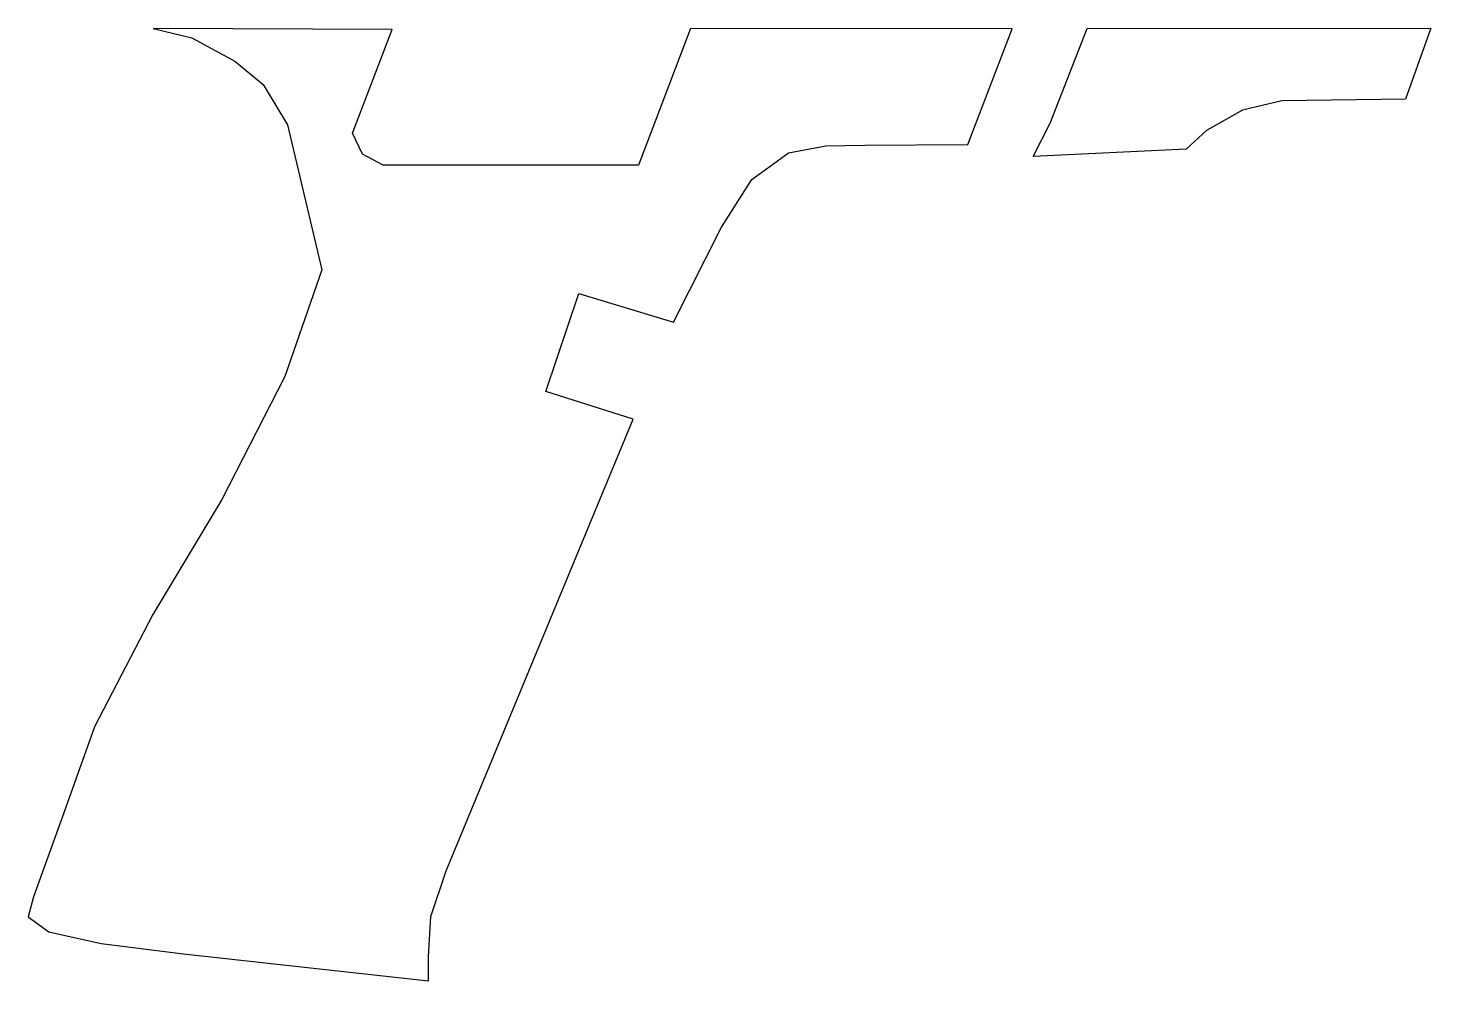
# Model space of a CAD drawing. Header units: metres. Extents: x 22.1 to 55, y 15.2 to 37.6.
import ezdxf

# ---------------------------------------------------------------- set-up
doc = ezdxf.new("R2010")
doc.units = ezdxf.units.M

msp = doc.modelspace()

# ---------------------------------------------------------------- linework, layer by layer
for points in [[(25.933, 37.352), (26.942, 36.807), (27.608, 36.262), (28.173, 35.313), (28.98, 31.913), (28.118, 29.407), (26.637, 26.525), (25.02, 23.831), (23.646, 21.19), (22.892, 19.062), (22.218, 17.203), (22.088, 16.737), (22.577, 16.385), (23.801, 16.111), (25.738, 15.866), (31.486, 15.232), (31.489, 15.809), (31.542, 16.745), (31.903, 17.814), (36.289, 28.406), (34.243, 29.056), (35.016, 31.361), (37.235, 30.688), (38.365, 32.914), (39.074, 34.029), (39.936, 34.654), (40.814, 34.822), (41.726, 34.839), (44.145, 34.854), (45.18, 37.567), (37.638, 37.576), (36.412, 34.366), (30.42, 34.372), (29.937, 34.624), (29.706, 35.117), (30.635, 37.553), (25.025, 37.574), (25.933, 37.352)], [(46.071, 35.35), (46.945, 37.573), (55.011, 37.584), (54.413, 35.914), (51.515, 35.881), (50.586, 35.659), (49.745, 35.184), (49.269, 34.741), (45.674, 34.575), (46.071, 35.35)]]:
    msp.add_lwpolyline(points)

doc.saveas('drawing.dxf')
